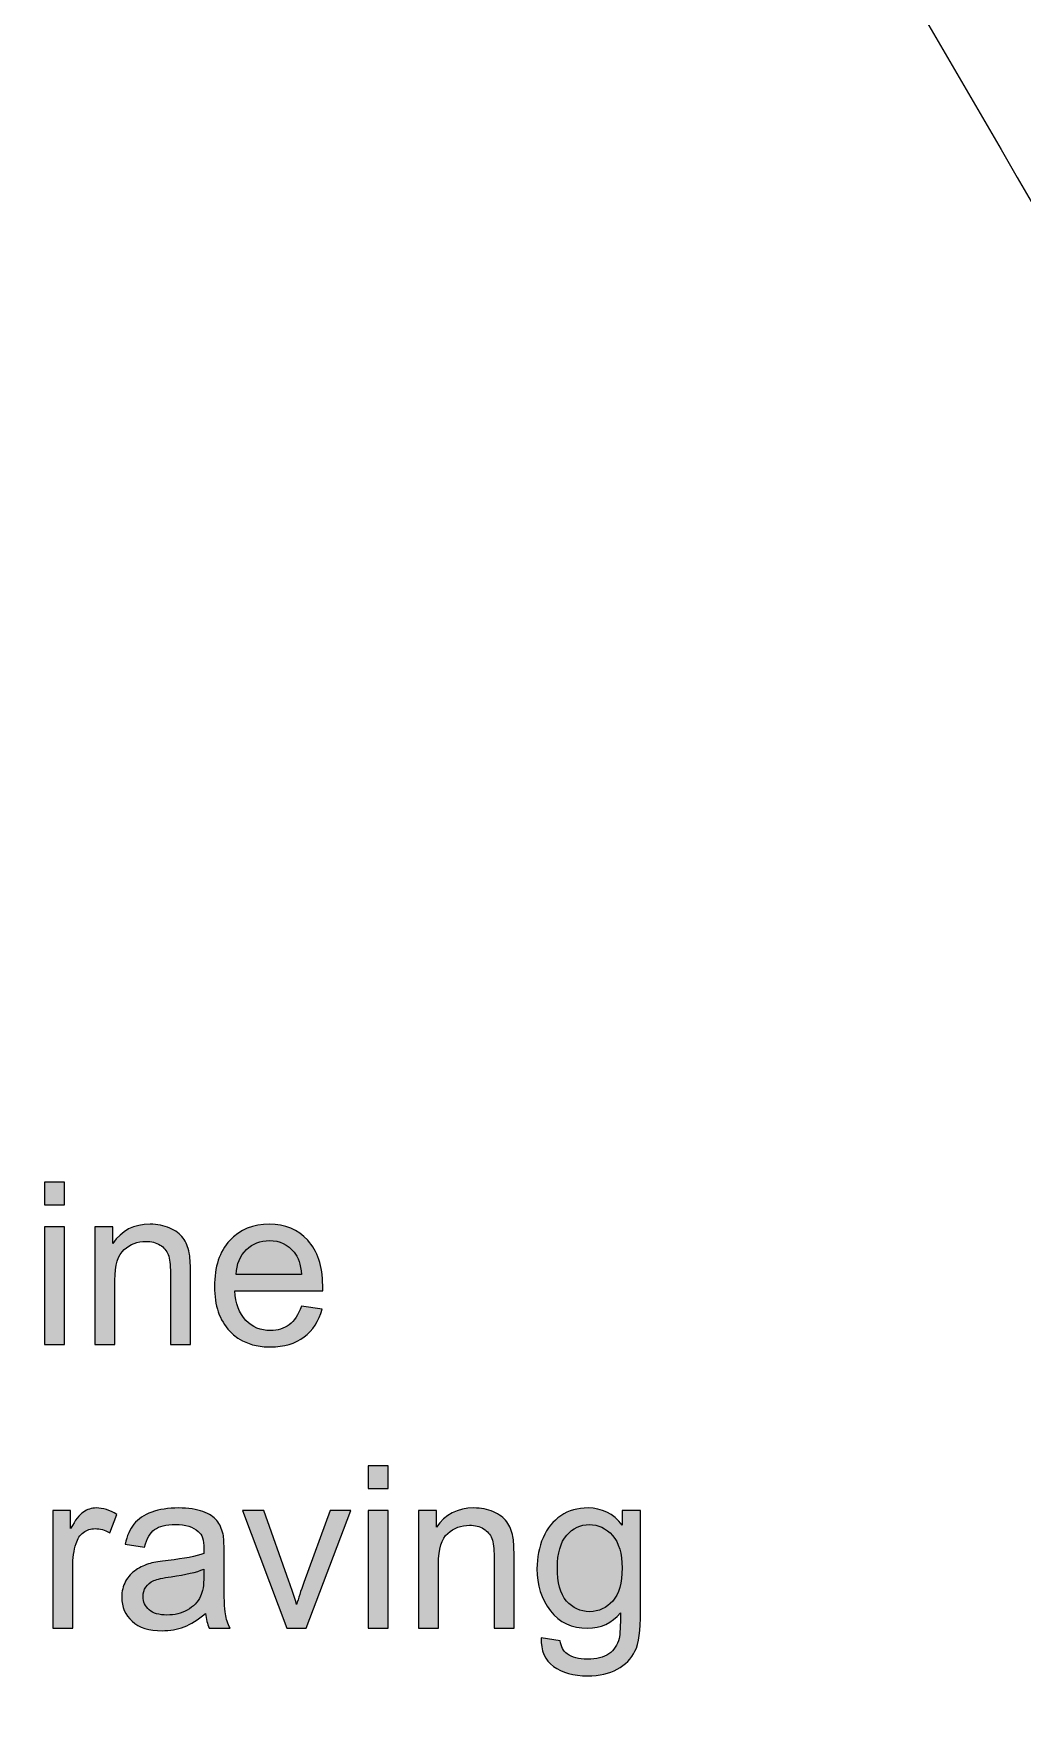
# Model space of a CAD drawing. Header units: millimetres. Extents: x -101 to 101, y -138 to 138.
# Drawn here: x -71.3 to -34.4, y -130.5 to -67.8 of the extents above; entities that cross this region are included whole.
import ezdxf

# ---------------------------------------------------------------- set-up
doc = ezdxf.new("R2010")
doc.units = ezdxf.units.MM
doc.header["$MEASUREMENT"] = 0
doc.layers.add('color logo', color=7, linetype='Continuous')

msp = doc.modelspace()

# ---------------------------------------------------------------- hatches: boundary and pattern name
at = {"layer": 'color logo'}
h = msp.add_hatch(color=18, dxfattribs=at)
edge = h.paths.add_edge_path()
edge.add_spline(control_points=[(-70.8844, -111.4531), (-70.8844, -111.4531), (-70.8844, -110.6064), (-70.8844, -110.6064), (-70.8844, -110.6064), (-70.1393, -110.6064), (-70.1393, -110.6064), (-70.1393, -110.6064), (-70.1393, -111.4531), (-70.1393, -111.4531), (-70.1393, -111.4531), (-70.8844, -111.4531), (-70.8844, -111.4531)], knot_values=[0, 0, 0, 0, 0.25, 0.25, 0.25, 0.5, 0.5, 0.5, 0.75, 0.75, 0.75, 1, 1, 1, 1], degree=3, periodic=1)
h = msp.add_hatch(color=18, dxfattribs=at)
edge = h.paths.add_edge_path()
edge.add_spline(control_points=[(-70.8844, -116.6686), (-70.8844, -116.6686), (-70.8844, -112.2744), (-70.8844, -112.2744), (-70.8844, -112.2744), (-70.1393, -112.2744), (-70.1393, -112.2744), (-70.1393, -112.2744), (-70.1393, -116.6686), (-70.1393, -116.6686), (-70.1393, -116.6686), (-70.8844, -116.6686), (-70.8844, -116.6686)], knot_values=[0, 0, 0, 0, 0.25, 0.25, 0.25, 0.5, 0.5, 0.5, 0.75, 0.75, 0.75, 1, 1, 1, 1], degree=3, periodic=1)
h = msp.add_hatch(color=18, dxfattribs=at)
edge = h.paths.add_edge_path()
edge.add_spline(control_points=[(-69.0048, -116.6686), (-69.0048, -116.6686), (-69.0048, -112.2744), (-69.0048, -112.2744), (-69.0048, -112.2744), (-68.3359, -112.2744), (-68.3359, -112.2744), (-68.3359, -112.2744), (-68.3359, -112.9009), (-68.3359, -112.9009), (-68.0142, -112.4183), (-67.5485, -112.1812), (-66.9389, -112.1812), (-66.6765, -112.1812), (-66.4309, -112.232), (-66.2108, -112.3252), (-65.9907, -112.4183), (-65.8213, -112.5453), (-65.7113, -112.6977), (-65.6012, -112.8501), (-65.525, -113.0364), (-65.4827, -113.2481), (-65.4573, -113.3835), (-65.4403, -113.6291), (-65.4403, -113.9677), (-65.4403, -113.9677), (-65.4403, -116.6686), (-65.4403, -116.6686), (-65.4403, -116.6686), (-66.1854, -116.6686), (-66.1854, -116.6686), (-66.1854, -116.6686), (-66.1854, -114.0016), (-66.1854, -114.0016), (-66.1854, -113.6968), (-66.2108, -113.4682), (-66.2701, -113.3158), (-66.3293, -113.1719), (-66.4309, -113.0449), (-66.5749, -112.9602), (-66.7273, -112.8671), (-66.8966, -112.8247), (-67.0998, -112.8247), (-67.4131, -112.8247), (-67.684, -112.9263), (-67.9126, -113.1295), (-68.1412, -113.3243), (-68.2597, -113.7053), (-68.2597, -114.2725), (-68.2597, -114.2725), (-68.2597, -116.6686), (-68.2597, -116.6686), (-68.2597, -116.6686), (-69.0048, -116.6686), (-69.0048, -116.6686)], knot_values=[0, 0, 0, 0, 0.0555556, 0.0555556, 0.0555556, 0.1111111, 0.1111111, 0.1111111, 0.1666667, 0.1666667, 0.1666667, 0.2222222, 0.2222222, 0.2222222, 0.2777778, 0.2777778, 0.2777778, 0.3333333, 0.3333333, 0.3333333, 0.3888889, 0.3888889, 0.3888889, 0.4444444, 0.4444444, 0.4444444, 0.5, 0.5, 0.5, 0.5555556, 0.5555556, 0.5555556, 0.6111111, 0.6111111, 0.6111111, 0.6666667, 0.6666667, 0.6666667, 0.7222222, 0.7222222, 0.7222222, 0.7777778, 0.7777778, 0.7777778, 0.8333333, 0.8333333, 0.8333333, 0.8888889, 0.8888889, 0.8888889, 0.9444444, 0.9444444, 0.9444444, 1, 1, 1, 1], degree=3, periodic=1)
h = msp.add_hatch(color=18, dxfattribs=at)
edge = h.paths.add_edge_path()
edge.add_spline(control_points=[(-61.3001, -115.2462), (-61.3001, -115.2462), (-60.5296, -115.3478), (-60.5296, -115.3478), (-60.6482, -115.7965), (-60.8768, -116.1437), (-61.1985, -116.3892), (-61.5287, -116.6347), (-61.9436, -116.7617), (-62.4516, -116.7617), (-63.095, -116.7617), (-63.603, -116.567), (-63.9756, -116.1691), (-64.3566, -115.7711), (-64.5428, -115.2208), (-64.5428, -114.5096), (-64.5428, -113.773), (-64.3566, -113.1973), (-63.9756, -112.7909), (-63.5946, -112.3844), (-63.1035, -112.1812), (-62.4939, -112.1812), (-61.9097, -112.1812), (-61.4356, -112.376), (-61.063, -112.7824), (-60.6905, -113.1803), (-60.5042, -113.7391), (-60.5042, -114.4673), (-60.5042, -114.5096), (-60.5042, -114.5773), (-60.5042, -114.662), (-60.5042, -114.662), (-63.7808, -114.662), (-63.7808, -114.662), (-63.7554, -115.1446), (-63.62, -115.5087), (-63.3744, -115.7711), (-63.1289, -116.0251), (-62.8241, -116.1521), (-62.4516, -116.1521), (-62.1806, -116.1521), (-61.952, -116.0759), (-61.7573, -115.932), (-61.5626, -115.7881), (-61.4102, -115.5595), (-61.3001, -115.2462)], knot_values=[0, 0, 0, 0, 0.0666667, 0.0666667, 0.0666667, 0.1333333, 0.1333333, 0.1333333, 0.2, 0.2, 0.2, 0.2666667, 0.2666667, 0.2666667, 0.3333333, 0.3333333, 0.3333333, 0.4, 0.4, 0.4, 0.4666667, 0.4666667, 0.4666667, 0.5333333, 0.5333333, 0.5333333, 0.6, 0.6, 0.6, 0.6666667, 0.6666667, 0.6666667, 0.7333333, 0.7333333, 0.7333333, 0.8, 0.8, 0.8, 0.8666667, 0.8666667, 0.8666667, 0.9333333, 0.9333333, 0.9333333, 1, 1, 1, 1], degree=3, periodic=1)
h = msp.add_hatch(color=18, dxfattribs=at)
edge = h.paths.add_edge_path()
edge.add_spline(control_points=[(-63.7385, -114.0524), (-63.7385, -114.0524), (-61.2916, -114.0524), (-61.2916, -114.0524), (-61.3255, -113.6799), (-61.4186, -113.4089), (-61.571, -113.2227), (-61.8081, -112.9348), (-62.1129, -112.7909), (-62.4939, -112.7909), (-62.8326, -112.7909), (-63.1204, -112.9009), (-63.349, -113.1295), (-63.5861, -113.3581), (-63.7131, -113.6714), (-63.7385, -114.0524)], knot_values=[0, 0, 0, 0, 0.2, 0.2, 0.2, 0.4, 0.4, 0.4, 0.6, 0.6, 0.6, 0.8, 0.8, 0.8, 1, 1, 1, 1], degree=3, periodic=1)
h = msp.add_hatch(color=18, dxfattribs=at)
edge = h.paths.add_edge_path()
edge.add_spline(control_points=[(-58.8093, -122.0443), (-58.8093, -122.0443), (-58.8093, -121.1976), (-58.8093, -121.1976), (-58.8093, -121.1976), (-58.0642, -121.1976), (-58.0642, -121.1976), (-58.0642, -121.1976), (-58.0642, -122.0443), (-58.0642, -122.0443), (-58.0642, -122.0443), (-58.8093, -122.0443), (-58.8093, -122.0443)], knot_values=[0, 0, 0, 0, 0.25, 0.25, 0.25, 0.5, 0.5, 0.5, 0.75, 0.75, 0.75, 1, 1, 1, 1], degree=3, periodic=1)
h = msp.add_hatch(color=18, dxfattribs=at)
edge = h.paths.add_edge_path()
edge.add_spline(control_points=[(-70.5781, -127.2598), (-70.5781, -127.2598), (-70.5781, -122.8656), (-70.5781, -122.8656), (-70.5781, -122.8656), (-69.9092, -122.8656), (-69.9092, -122.8656), (-69.9092, -122.8656), (-69.9092, -123.5345), (-69.9092, -123.5345), (-69.7399, -123.2297), (-69.579, -123.018), (-69.4351, -122.9248), (-69.2911, -122.8232), (-69.1303, -122.7724), (-68.9525, -122.7724), (-68.7069, -122.7724), (-68.4529, -122.8486), (-68.1905, -123.0095), (-68.1905, -123.0095), (-68.4529, -123.6953), (-68.4529, -123.6953), (-68.6392, -123.5937), (-68.817, -123.5429), (-68.9948, -123.5429), (-69.1557, -123.5429), (-69.3081, -123.5937), (-69.4351, -123.6869), (-69.5621, -123.7885), (-69.6552, -123.9239), (-69.706, -124.0933), (-69.7907, -124.3557), (-69.833, -124.6521), (-69.833, -124.9653), (-69.833, -124.9653), (-69.833, -127.2598), (-69.833, -127.2598), (-69.833, -127.2598), (-70.5781, -127.2598), (-70.5781, -127.2598)], knot_values=[0, 0, 0, 0, 0.0769231, 0.0769231, 0.0769231, 0.1538462, 0.1538462, 0.1538462, 0.2307692, 0.2307692, 0.2307692, 0.3076923, 0.3076923, 0.3076923, 0.3846154, 0.3846154, 0.3846154, 0.4615385, 0.4615385, 0.4615385, 0.5384615, 0.5384615, 0.5384615, 0.6153846, 0.6153846, 0.6153846, 0.6923077, 0.6923077, 0.6923077, 0.7692308, 0.7692308, 0.7692308, 0.8461538, 0.8461538, 0.8461538, 0.9230769, 0.9230769, 0.9230769, 1, 1, 1, 1], degree=3, periodic=1)
h = msp.add_hatch(color=18, dxfattribs=at)
edge = h.paths.add_edge_path()
edge.add_spline(control_points=[(-64.88, -126.7095), (-65.1594, -126.9465), (-65.4219, -127.1074), (-65.6759, -127.209), (-65.9299, -127.3021), (-66.2093, -127.3529), (-66.4971, -127.3529), (-66.9797, -127.3529), (-67.3523, -127.2344), (-67.6147, -126.9973), (-67.8772, -126.7687), (-68.0042, -126.4639), (-68.0042, -126.0999), (-68.0042, -125.8882), (-67.9534, -125.685), (-67.8603, -125.5072), (-67.7587, -125.3294), (-67.6317, -125.1939), (-67.4708, -125.0839), (-67.3099, -124.9738), (-67.1321, -124.8976), (-66.9374, -124.8383), (-66.785, -124.8045), (-66.5649, -124.7621), (-66.2685, -124.7283), (-65.6674, -124.6605), (-65.2271, -124.5759), (-64.9393, -124.4743), (-64.9393, -124.3727), (-64.9393, -124.3049), (-64.9393, -124.2795), (-64.9393, -123.9747), (-65.007, -123.7631), (-65.1509, -123.6445), (-65.3372, -123.4752), (-65.6251, -123.3905), (-65.9976, -123.3905), (-66.3532, -123.3905), (-66.6072, -123.4498), (-66.7765, -123.5768), (-66.9459, -123.6953), (-67.0644, -123.9155), (-67.1491, -124.2287), (-67.1491, -124.2287), (-67.8772, -124.1271), (-67.8772, -124.1271), (-67.8095, -123.8139), (-67.6994, -123.5599), (-67.547, -123.3736), (-67.3946, -123.1789), (-67.1745, -123.0349), (-66.8866, -122.9248), (-66.5987, -122.8232), (-66.2685, -122.7724), (-65.8875, -122.7724), (-65.515, -122.7724), (-65.2102, -122.8148), (-64.9731, -122.9079), (-64.7361, -122.9926), (-64.5667, -123.1027), (-64.4567, -123.2381), (-64.3466, -123.3736), (-64.2704, -123.5429), (-64.2196, -123.7461), (-64.1942, -123.8731), (-64.1857, -124.1017), (-64.1857, -124.4319), (-64.1857, -124.4319), (-64.1857, -125.4141), (-64.1857, -125.4141), (-64.1857, -126.1083), (-64.1688, -126.5401), (-64.1349, -126.7264), (-64.1095, -126.9127), (-64.0502, -127.0905), (-63.9571, -127.2598), (-63.9571, -127.2598), (-64.7361, -127.2598), (-64.7361, -127.2598), (-64.8123, -127.0989), (-64.8546, -126.9211), (-64.88, -126.7095)], knot_values=[0, 0, 0, 0, 0.037037, 0.037037, 0.037037, 0.0740741, 0.0740741, 0.0740741, 0.1111111, 0.1111111, 0.1111111, 0.1481481, 0.1481481, 0.1481481, 0.1851852, 0.1851852, 0.1851852, 0.2222222, 0.2222222, 0.2222222, 0.2592593, 0.2592593, 0.2592593, 0.2962963, 0.2962963, 0.2962963, 0.3333333, 0.3333333, 0.3333333, 0.3703704, 0.3703704, 0.3703704, 0.4074074, 0.4074074, 0.4074074, 0.4444444, 0.4444444, 0.4444444, 0.4814815, 0.4814815, 0.4814815, 0.5185185, 0.5185185, 0.5185185, 0.5555556, 0.5555556, 0.5555556, 0.5925926, 0.5925926, 0.5925926, 0.6296296, 0.6296296, 0.6296296, 0.6666667, 0.6666667, 0.6666667, 0.7037037, 0.7037037, 0.7037037, 0.7407407, 0.7407407, 0.7407407, 0.7777778, 0.7777778, 0.7777778, 0.8148148, 0.8148148, 0.8148148, 0.8518519, 0.8518519, 0.8518519, 0.8888889, 0.8888889, 0.8888889, 0.9259259, 0.9259259, 0.9259259, 0.962963, 0.962963, 0.962963, 1, 1, 1, 1], degree=3, periodic=1)
h = msp.add_hatch(color=18, dxfattribs=at)
edge = h.paths.add_edge_path()
edge.add_spline(control_points=[(-61.8404, -127.2598), (-61.8404, -127.2598), (-63.4999, -122.8656), (-63.4999, -122.8656), (-63.4999, -122.8656), (-62.704, -122.8656), (-62.704, -122.8656), (-62.704, -122.8656), (-61.7642, -125.4987), (-61.7642, -125.4987), (-61.6626, -125.7781), (-61.5695, -126.0745), (-61.4764, -126.3793), (-61.4171, -126.1507), (-61.324, -125.8713), (-61.2054, -125.5495), (-61.2054, -125.5495), (-60.2233, -122.8656), (-60.2233, -122.8656), (-60.2233, -122.8656), (-59.4613, -122.8656), (-59.4613, -122.8656), (-59.4613, -122.8656), (-61.1208, -127.2598), (-61.1208, -127.2598), (-61.1208, -127.2598), (-61.8404, -127.2598), (-61.8404, -127.2598)], knot_values=[0, 0, 0, 0, 0.1111111, 0.1111111, 0.1111111, 0.2222222, 0.2222222, 0.2222222, 0.3333333, 0.3333333, 0.3333333, 0.4444444, 0.4444444, 0.4444444, 0.5555556, 0.5555556, 0.5555556, 0.6666667, 0.6666667, 0.6666667, 0.7777778, 0.7777778, 0.7777778, 0.8888889, 0.8888889, 0.8888889, 1, 1, 1, 1], degree=3, periodic=1)
h = msp.add_hatch(color=18, dxfattribs=at)
edge = h.paths.add_edge_path()
edge.add_spline(control_points=[(-58.8093, -127.2598), (-58.8093, -127.2598), (-58.8093, -122.8656), (-58.8093, -122.8656), (-58.8093, -122.8656), (-58.0642, -122.8656), (-58.0642, -122.8656), (-58.0642, -122.8656), (-58.0642, -127.2598), (-58.0642, -127.2598), (-58.0642, -127.2598), (-58.8093, -127.2598), (-58.8093, -127.2598)], knot_values=[0, 0, 0, 0, 0.25, 0.25, 0.25, 0.5, 0.5, 0.5, 0.75, 0.75, 0.75, 1, 1, 1, 1], degree=3, periodic=1)
h = msp.add_hatch(color=18, dxfattribs=at)
edge = h.paths.add_edge_path()
edge.add_spline(control_points=[(-56.9297, -127.2598), (-56.9297, -127.2598), (-56.9297, -122.8656), (-56.9297, -122.8656), (-56.9297, -122.8656), (-56.2608, -122.8656), (-56.2608, -122.8656), (-56.2608, -122.8656), (-56.2608, -123.4921), (-56.2608, -123.4921), (-55.9391, -123.0095), (-55.4734, -122.7724), (-54.8638, -122.7724), (-54.6014, -122.7724), (-54.3558, -122.8232), (-54.1357, -122.9164), (-53.9156, -123.0095), (-53.7462, -123.1365), (-53.6362, -123.2889), (-53.5261, -123.4413), (-53.4499, -123.6276), (-53.4076, -123.8393), (-53.3822, -123.9747), (-53.3652, -124.2203), (-53.3652, -124.5589), (-53.3652, -124.5589), (-53.3652, -127.2598), (-53.3652, -127.2598), (-53.3652, -127.2598), (-54.1103, -127.2598), (-54.1103, -127.2598), (-54.1103, -127.2598), (-54.1103, -124.5928), (-54.1103, -124.5928), (-54.1103, -124.288), (-54.1357, -124.0594), (-54.195, -123.907), (-54.2542, -123.7631), (-54.3558, -123.6361), (-54.4998, -123.5514), (-54.6522, -123.4583), (-54.8215, -123.4159), (-55.0247, -123.4159), (-55.338, -123.4159), (-55.6089, -123.5175), (-55.8375, -123.7207), (-56.0661, -123.9155), (-56.1846, -124.2965), (-56.1846, -124.8637), (-56.1846, -124.8637), (-56.1846, -127.2598), (-56.1846, -127.2598), (-56.1846, -127.2598), (-56.9297, -127.2598), (-56.9297, -127.2598)], knot_values=[0, 0, 0, 0, 0.0555556, 0.0555556, 0.0555556, 0.1111111, 0.1111111, 0.1111111, 0.1666667, 0.1666667, 0.1666667, 0.2222222, 0.2222222, 0.2222222, 0.2777778, 0.2777778, 0.2777778, 0.3333333, 0.3333333, 0.3333333, 0.3888889, 0.3888889, 0.3888889, 0.4444444, 0.4444444, 0.4444444, 0.5, 0.5, 0.5, 0.5555556, 0.5555556, 0.5555556, 0.6111111, 0.6111111, 0.6111111, 0.6666667, 0.6666667, 0.6666667, 0.7222222, 0.7222222, 0.7222222, 0.7777778, 0.7777778, 0.7777778, 0.8333333, 0.8333333, 0.8333333, 0.8888889, 0.8888889, 0.8888889, 0.9444444, 0.9444444, 0.9444444, 1, 1, 1, 1], degree=3, periodic=1)
h = msp.add_hatch(color=18, dxfattribs=at)
edge = h.paths.add_edge_path()
edge.add_spline(control_points=[(-52.3577, -127.6239), (-52.3577, -127.6239), (-51.638, -127.7255), (-51.638, -127.7255), (-51.6126, -127.9456), (-51.5279, -128.1149), (-51.384, -128.2165), (-51.1977, -128.352), (-50.9522, -128.4197), (-50.6305, -128.4197), (-50.2833, -128.4197), (-50.0209, -128.352), (-49.8261, -128.2165), (-49.6399, -128.0811), (-49.5129, -127.8863), (-49.4451, -127.6408), (-49.4113, -127.4884), (-49.3943, -127.1667), (-49.3943, -126.6841), (-49.7245, -127.0651), (-50.1225, -127.2598), (-50.6135, -127.2598), (-51.2147, -127.2598), (-51.6803, -127.0397), (-52.0105, -126.6079), (-52.3492, -126.1676), (-52.5101, -125.6511), (-52.5101, -125.0415), (-52.5101, -124.6182), (-52.4339, -124.2372), (-52.2815, -123.8816), (-52.1291, -123.526), (-51.9089, -123.2551), (-51.6211, -123.0603), (-51.3332, -122.8656), (-50.9945, -122.7724), (-50.6051, -122.7724), (-50.0886, -122.7724), (-49.6653, -122.9841), (-49.3266, -123.4075), (-49.3266, -123.4075), (-49.3266, -122.8656), (-49.3266, -122.8656), (-49.3266, -122.8656), (-48.6408, -122.8656), (-48.6408, -122.8656), (-48.6408, -122.8656), (-48.6408, -126.6587), (-48.6408, -126.6587), (-48.6408, -127.3445), (-48.7085, -127.8271), (-48.8525, -128.1149), (-48.9879, -128.4028), (-49.2081, -128.6229), (-49.5129, -128.7923), (-49.8092, -128.9531), (-50.1817, -129.0378), (-50.622, -129.0378), (-51.1469, -129.0378), (-51.5703, -128.9193), (-51.892, -128.6822), (-52.2137, -128.4536), (-52.3661, -128.098), (-52.3577, -127.6239)], knot_values=[0, 0, 0, 0, 0.047619, 0.047619, 0.047619, 0.0952381, 0.0952381, 0.0952381, 0.1428571, 0.1428571, 0.1428571, 0.1904762, 0.1904762, 0.1904762, 0.2380952, 0.2380952, 0.2380952, 0.2857143, 0.2857143, 0.2857143, 0.3333333, 0.3333333, 0.3333333, 0.3809524, 0.3809524, 0.3809524, 0.4285714, 0.4285714, 0.4285714, 0.4761905, 0.4761905, 0.4761905, 0.5238095, 0.5238095, 0.5238095, 0.5714286, 0.5714286, 0.5714286, 0.6190476, 0.6190476, 0.6190476, 0.6666667, 0.6666667, 0.6666667, 0.7142857, 0.7142857, 0.7142857, 0.7619048, 0.7619048, 0.7619048, 0.8095238, 0.8095238, 0.8095238, 0.8571429, 0.8571429, 0.8571429, 0.9047619, 0.9047619, 0.9047619, 0.952381, 0.952381, 0.952381, 1, 1, 1, 1], degree=3, periodic=1)
h = msp.add_hatch(color=18, dxfattribs=at)
edge = h.paths.add_edge_path()
edge.add_spline(control_points=[(-51.7481, -124.9907), (-51.7481, -125.558), (-51.638, -125.9813), (-51.4094, -126.2438), (-51.1723, -126.5063), (-50.8929, -126.6417), (-50.5458, -126.6417), (-50.1987, -126.6417), (-49.9193, -126.5063), (-49.6822, -126.2438), (-49.4536, -125.9813), (-49.3351, -125.5749), (-49.3351, -125.0077), (-49.3351, -124.4743), (-49.4536, -124.0679), (-49.6907, -123.7969), (-49.9362, -123.526), (-50.2241, -123.3905), (-50.5543, -123.3905), (-50.8845, -123.3905), (-51.1723, -123.526), (-51.4009, -123.7885), (-51.6295, -124.0594), (-51.7481, -124.4573), (-51.7481, -124.9907)], knot_values=[0, 0, 0, 0, 0.125, 0.125, 0.125, 0.25, 0.25, 0.25, 0.375, 0.375, 0.375, 0.5, 0.5, 0.5, 0.625, 0.625, 0.625, 0.75, 0.75, 0.75, 0.875, 0.875, 0.875, 1, 1, 1, 1], degree=3, periodic=1)
h = msp.add_hatch(color=18, dxfattribs=at)
edge = h.paths.add_edge_path()
edge.add_spline(control_points=[(-64.9393, -125.0585), (-65.2102, -125.1685), (-65.6166, -125.2617), (-66.1585, -125.3379), (-66.4633, -125.3802), (-66.6834, -125.431), (-66.8104, -125.4818), (-66.9374, -125.5411), (-67.0305, -125.6173), (-67.1067, -125.7273), (-67.1745, -125.8289), (-67.2083, -125.9475), (-67.2083, -126.0745), (-67.2083, -126.2777), (-67.1321, -126.4385), (-66.9797, -126.574), (-66.8273, -126.701), (-66.6072, -126.7687), (-66.3193, -126.7687), (-66.0315, -126.7687), (-65.7775, -126.7095), (-65.5573, -126.5825), (-65.3287, -126.4555), (-65.1679, -126.2861), (-65.0663, -126.066), (-64.9816, -125.9051), (-64.9393, -125.6511), (-64.9393, -125.3294), (-64.9393, -125.3294), (-64.9393, -125.0585), (-64.9393, -125.0585)], knot_values=[0, 0, 0, 0, 0.1, 0.1, 0.1, 0.2, 0.2, 0.2, 0.3, 0.3, 0.3, 0.4, 0.4, 0.4, 0.5, 0.5, 0.5, 0.6, 0.6, 0.6, 0.7, 0.7, 0.7, 0.8, 0.8, 0.8, 0.9, 0.9, 0.9, 1, 1, 1, 1], degree=3, periodic=1)

# ---------------------------------------------------------------- linework, layer by layer
at = {"layer": 'color logo', "color": 1, "lineweight": 9}
msp.add_open_spline([(-2.4107, -128.529), (-15.3626, -106.2261), (-28.3144, -83.9232), (-41.2663, -61.6203), (-37.8406, -41.9474), (-34.4149, -22.2744), (-30.9892, -2.6015), (-42.5883, -5.829), (-54.0458, -9.0173), (-65.6457, -12.245), (-77.0723, 1.2243), (-87.0316, 12.964), (-98.4582, 26.4334), (-100.4158, 28.7411), (-100.569, 31.1891), (-98.573, 33.5412), (-87.5972, 46.4793), (-76.6215, 59.4171), (-65.6457, 72.3552), (-54.1831, 69.1659), (-42.7226, 65.9774), (-31.2406, 62.7829), (-33.6509, 74.0776), (-36.0613, 85.3721), (-38.4716, 96.6668), (-26.2733, 110.1599), (-15.4923, 122.0849), (-3.2939, 135.5779), (-0.7508, 138.3917), (1.2281, 138.4242), (3.7712, 135.6115), (15.5072, 122.6299), (27.2432, 109.6485), (38.9792, 96.6668), (36.5689, 85.3721), (34.1585, 74.0776), (31.7482, 62.7829), (43.217, 65.9738), (54.6842, 69.1643), (66.1531, 72.3552), (77.3654, 59.1386), (86.8707, 47.9341), (98.0831, 34.7174), (100.7544, 31.5689), (100.5763, 28.3317), (97.9077, 25.1858), (87.3228, 12.7088), (76.738, 0.2319), (66.1531, -12.245), (54.5466, -9.0155), (43.0949, -5.8289), (31.4965, -2.6015), (34.9223, -22.2744), (38.3481, -41.9474), (41.7739, -61.6203), (28.2687, -84.8756), (16.4428, -105.2392), (2.9376, -128.4943), (1.7541, -130.5315), (-1.2384, -130.5482), (-2.4107, -128.529)], degree=3, knots=[0, 0, 0, 0, 0.05, 0.05, 0.05, 0.1, 0.1, 0.1, 0.15, 0.15, 0.15, 0.2, 0.2, 0.2, 0.25, 0.25, 0.25, 0.3, 0.3, 0.3, 0.35, 0.35, 0.35, 0.4, 0.4, 0.4, 0.45, 0.45, 0.45, 0.5, 0.5, 0.5, 0.55, 0.55, 0.55, 0.6, 0.6, 0.6, 0.65, 0.65, 0.65, 0.7, 0.7, 0.7, 0.75, 0.75, 0.75, 0.8, 0.8, 0.8, 0.85, 0.85, 0.85, 0.9, 0.9, 0.9, 0.95, 0.95, 0.95, 1, 1, 1, 1], dxfattribs=at)
at = {"layer": 'color logo'}
for points, knots in [([(-70.8844, -111.4531), (-70.8844, -111.4531), (-70.8844, -110.6064), (-70.8844, -110.6064), (-70.8844, -110.6064), (-70.1393, -110.6064), (-70.1393, -110.6064), (-70.1393, -110.6064), (-70.1393, -111.4531), (-70.1393, -111.4531), (-70.1393, -111.4531), (-70.8844, -111.4531), (-70.8844, -111.4531)], [0, 0, 0, 0, 0.25, 0.25, 0.25, 0.5, 0.5, 0.5, 0.75, 0.75, 0.75, 1, 1, 1, 1]), ([(-70.8844, -116.6686), (-70.8844, -116.6686), (-70.8844, -112.2744), (-70.8844, -112.2744), (-70.8844, -112.2744), (-70.1393, -112.2744), (-70.1393, -112.2744), (-70.1393, -112.2744), (-70.1393, -116.6686), (-70.1393, -116.6686), (-70.1393, -116.6686), (-70.8844, -116.6686), (-70.8844, -116.6686)], [0, 0, 0, 0, 0.25, 0.25, 0.25, 0.5, 0.5, 0.5, 0.75, 0.75, 0.75, 1, 1, 1, 1]), ([(-69.0048, -116.6686), (-69.0048, -116.6686), (-69.0048, -112.2744), (-69.0048, -112.2744), (-69.0048, -112.2744), (-68.3359, -112.2744), (-68.3359, -112.2744), (-68.3359, -112.2744), (-68.3359, -112.9009), (-68.3359, -112.9009), (-68.0142, -112.4183), (-67.5485, -112.1812), (-66.9389, -112.1812), (-66.6765, -112.1812), (-66.4309, -112.232), (-66.2108, -112.3252), (-65.9907, -112.4183), (-65.8213, -112.5453), (-65.7113, -112.6977), (-65.6012, -112.8501), (-65.525, -113.0364), (-65.4827, -113.2481), (-65.4573, -113.3835), (-65.4403, -113.6291), (-65.4403, -113.9677), (-65.4403, -113.9677), (-65.4403, -116.6686), (-65.4403, -116.6686), (-65.4403, -116.6686), (-66.1854, -116.6686), (-66.1854, -116.6686), (-66.1854, -116.6686), (-66.1854, -114.0016), (-66.1854, -114.0016), (-66.1854, -113.6968), (-66.2108, -113.4682), (-66.2701, -113.3158), (-66.3293, -113.1719), (-66.4309, -113.0449), (-66.5749, -112.9602), (-66.7273, -112.8671), (-66.8966, -112.8247), (-67.0998, -112.8247), (-67.4131, -112.8247), (-67.684, -112.9263), (-67.9126, -113.1295), (-68.1412, -113.3243), (-68.2597, -113.7053), (-68.2597, -114.2725), (-68.2597, -114.2725), (-68.2597, -116.6686), (-68.2597, -116.6686), (-68.2597, -116.6686), (-69.0048, -116.6686), (-69.0048, -116.6686)], [0, 0, 0, 0, 0.0555556, 0.0555556, 0.0555556, 0.1111111, 0.1111111, 0.1111111, 0.1666667, 0.1666667, 0.1666667, 0.2222222, 0.2222222, 0.2222222, 0.2777778, 0.2777778, 0.2777778, 0.3333333, 0.3333333, 0.3333333, 0.3888889, 0.3888889, 0.3888889, 0.4444444, 0.4444444, 0.4444444, 0.5, 0.5, 0.5, 0.5555556, 0.5555556, 0.5555556, 0.6111111, 0.6111111, 0.6111111, 0.6666667, 0.6666667, 0.6666667, 0.7222222, 0.7222222, 0.7222222, 0.7777778, 0.7777778, 0.7777778, 0.8333333, 0.8333333, 0.8333333, 0.8888889, 0.8888889, 0.8888889, 0.9444444, 0.9444444, 0.9444444, 1, 1, 1, 1]), ([(-61.3001, -115.2462), (-61.3001, -115.2462), (-60.5296, -115.3478), (-60.5296, -115.3478), (-60.6482, -115.7965), (-60.8768, -116.1437), (-61.1985, -116.3892), (-61.5287, -116.6347), (-61.9436, -116.7617), (-62.4516, -116.7617), (-63.095, -116.7617), (-63.603, -116.567), (-63.9756, -116.1691), (-64.3566, -115.7711), (-64.5428, -115.2208), (-64.5428, -114.5096), (-64.5428, -113.773), (-64.3566, -113.1973), (-63.9756, -112.7909), (-63.5946, -112.3844), (-63.1035, -112.1812), (-62.4939, -112.1812), (-61.9097, -112.1812), (-61.4356, -112.376), (-61.063, -112.7824), (-60.6905, -113.1803), (-60.5042, -113.7391), (-60.5042, -114.4673), (-60.5042, -114.5096), (-60.5042, -114.5773), (-60.5042, -114.662), (-60.5042, -114.662), (-63.7808, -114.662), (-63.7808, -114.662), (-63.7554, -115.1446), (-63.62, -115.5087), (-63.3744, -115.7711), (-63.1289, -116.0251), (-62.8241, -116.1521), (-62.4516, -116.1521), (-62.1806, -116.1521), (-61.952, -116.0759), (-61.7573, -115.932), (-61.5626, -115.7881), (-61.4102, -115.5595), (-61.3001, -115.2462)], [0, 0, 0, 0, 0.0666667, 0.0666667, 0.0666667, 0.1333333, 0.1333333, 0.1333333, 0.2, 0.2, 0.2, 0.2666667, 0.2666667, 0.2666667, 0.3333333, 0.3333333, 0.3333333, 0.4, 0.4, 0.4, 0.4666667, 0.4666667, 0.4666667, 0.5333333, 0.5333333, 0.5333333, 0.6, 0.6, 0.6, 0.6666667, 0.6666667, 0.6666667, 0.7333333, 0.7333333, 0.7333333, 0.8, 0.8, 0.8, 0.8666667, 0.8666667, 0.8666667, 0.9333333, 0.9333333, 0.9333333, 1, 1, 1, 1]), ([(-63.7385, -114.0524), (-63.7385, -114.0524), (-61.2916, -114.0524), (-61.2916, -114.0524), (-61.3255, -113.6799), (-61.4186, -113.4089), (-61.571, -113.2227), (-61.8081, -112.9348), (-62.1129, -112.7909), (-62.4939, -112.7909), (-62.8326, -112.7909), (-63.1204, -112.9009), (-63.349, -113.1295), (-63.5861, -113.3581), (-63.7131, -113.6714), (-63.7385, -114.0524)], [0, 0, 0, 0, 0.2, 0.2, 0.2, 0.4, 0.4, 0.4, 0.6, 0.6, 0.6, 0.8, 0.8, 0.8, 1, 1, 1, 1]), ([(-58.8093, -122.0443), (-58.8093, -122.0443), (-58.8093, -121.1976), (-58.8093, -121.1976), (-58.8093, -121.1976), (-58.0642, -121.1976), (-58.0642, -121.1976), (-58.0642, -121.1976), (-58.0642, -122.0443), (-58.0642, -122.0443), (-58.0642, -122.0443), (-58.8093, -122.0443), (-58.8093, -122.0443)], [0, 0, 0, 0, 0.25, 0.25, 0.25, 0.5, 0.5, 0.5, 0.75, 0.75, 0.75, 1, 1, 1, 1]), ([(-70.5781, -127.2598), (-70.5781, -127.2598), (-70.5781, -122.8656), (-70.5781, -122.8656), (-70.5781, -122.8656), (-69.9092, -122.8656), (-69.9092, -122.8656), (-69.9092, -122.8656), (-69.9092, -123.5345), (-69.9092, -123.5345), (-69.7399, -123.2297), (-69.579, -123.018), (-69.4351, -122.9248), (-69.2911, -122.8232), (-69.1303, -122.7724), (-68.9525, -122.7724), (-68.7069, -122.7724), (-68.4529, -122.8486), (-68.1905, -123.0095), (-68.1905, -123.0095), (-68.4529, -123.6953), (-68.4529, -123.6953), (-68.6392, -123.5937), (-68.817, -123.5429), (-68.9948, -123.5429), (-69.1557, -123.5429), (-69.3081, -123.5937), (-69.4351, -123.6869), (-69.5621, -123.7885), (-69.6552, -123.9239), (-69.706, -124.0933), (-69.7907, -124.3557), (-69.833, -124.6521), (-69.833, -124.9653), (-69.833, -124.9653), (-69.833, -127.2598), (-69.833, -127.2598), (-69.833, -127.2598), (-70.5781, -127.2598), (-70.5781, -127.2598)], [0, 0, 0, 0, 0.0769231, 0.0769231, 0.0769231, 0.1538462, 0.1538462, 0.1538462, 0.2307692, 0.2307692, 0.2307692, 0.3076923, 0.3076923, 0.3076923, 0.3846154, 0.3846154, 0.3846154, 0.4615385, 0.4615385, 0.4615385, 0.5384615, 0.5384615, 0.5384615, 0.6153846, 0.6153846, 0.6153846, 0.6923077, 0.6923077, 0.6923077, 0.7692308, 0.7692308, 0.7692308, 0.8461538, 0.8461538, 0.8461538, 0.9230769, 0.9230769, 0.9230769, 1, 1, 1, 1]), ([(-64.88, -126.7095), (-65.1594, -126.9465), (-65.4219, -127.1074), (-65.6759, -127.209), (-65.9299, -127.3021), (-66.2093, -127.3529), (-66.4971, -127.3529), (-66.9797, -127.3529), (-67.3523, -127.2344), (-67.6147, -126.9973), (-67.8772, -126.7687), (-68.0042, -126.4639), (-68.0042, -126.0999), (-68.0042, -125.8882), (-67.9534, -125.685), (-67.8603, -125.5072), (-67.7587, -125.3294), (-67.6317, -125.1939), (-67.4708, -125.0839), (-67.3099, -124.9738), (-67.1321, -124.8976), (-66.9374, -124.8383), (-66.785, -124.8045), (-66.5649, -124.7621), (-66.2685, -124.7283), (-65.6674, -124.6605), (-65.2271, -124.5759), (-64.9393, -124.4743), (-64.9393, -124.3727), (-64.9393, -124.3049), (-64.9393, -124.2795), (-64.9393, -123.9747), (-65.007, -123.7631), (-65.1509, -123.6445), (-65.3372, -123.4752), (-65.6251, -123.3905), (-65.9976, -123.3905), (-66.3532, -123.3905), (-66.6072, -123.4498), (-66.7765, -123.5768), (-66.9459, -123.6953), (-67.0644, -123.9155), (-67.1491, -124.2287), (-67.1491, -124.2287), (-67.8772, -124.1271), (-67.8772, -124.1271), (-67.8095, -123.8139), (-67.6994, -123.5599), (-67.547, -123.3736), (-67.3946, -123.1789), (-67.1745, -123.0349), (-66.8866, -122.9248), (-66.5987, -122.8232), (-66.2685, -122.7724), (-65.8875, -122.7724), (-65.515, -122.7724), (-65.2102, -122.8148), (-64.9731, -122.9079), (-64.7361, -122.9926), (-64.5667, -123.1027), (-64.4567, -123.2381), (-64.3466, -123.3736), (-64.2704, -123.5429), (-64.2196, -123.7461), (-64.1942, -123.8731), (-64.1857, -124.1017), (-64.1857, -124.4319), (-64.1857, -124.4319), (-64.1857, -125.4141), (-64.1857, -125.4141), (-64.1857, -126.1083), (-64.1688, -126.5401), (-64.1349, -126.7264), (-64.1095, -126.9127), (-64.0502, -127.0905), (-63.9571, -127.2598), (-63.9571, -127.2598), (-64.7361, -127.2598), (-64.7361, -127.2598), (-64.8123, -127.0989), (-64.8546, -126.9211), (-64.88, -126.7095)], [0, 0, 0, 0, 0.037037, 0.037037, 0.037037, 0.0740741, 0.0740741, 0.0740741, 0.1111111, 0.1111111, 0.1111111, 0.1481481, 0.1481481, 0.1481481, 0.1851852, 0.1851852, 0.1851852, 0.2222222, 0.2222222, 0.2222222, 0.2592593, 0.2592593, 0.2592593, 0.2962963, 0.2962963, 0.2962963, 0.3333333, 0.3333333, 0.3333333, 0.3703704, 0.3703704, 0.3703704, 0.4074074, 0.4074074, 0.4074074, 0.4444444, 0.4444444, 0.4444444, 0.4814815, 0.4814815, 0.4814815, 0.5185185, 0.5185185, 0.5185185, 0.5555556, 0.5555556, 0.5555556, 0.5925926, 0.5925926, 0.5925926, 0.6296296, 0.6296296, 0.6296296, 0.6666667, 0.6666667, 0.6666667, 0.7037037, 0.7037037, 0.7037037, 0.7407407, 0.7407407, 0.7407407, 0.7777778, 0.7777778, 0.7777778, 0.8148148, 0.8148148, 0.8148148, 0.8518519, 0.8518519, 0.8518519, 0.8888889, 0.8888889, 0.8888889, 0.9259259, 0.9259259, 0.9259259, 0.962963, 0.962963, 0.962963, 1, 1, 1, 1]), ([(-61.8404, -127.2598), (-61.8404, -127.2598), (-63.4999, -122.8656), (-63.4999, -122.8656), (-63.4999, -122.8656), (-62.704, -122.8656), (-62.704, -122.8656), (-62.704, -122.8656), (-61.7642, -125.4987), (-61.7642, -125.4987), (-61.6626, -125.7781), (-61.5695, -126.0745), (-61.4764, -126.3793), (-61.4171, -126.1507), (-61.324, -125.8713), (-61.2054, -125.5495), (-61.2054, -125.5495), (-60.2233, -122.8656), (-60.2233, -122.8656), (-60.2233, -122.8656), (-59.4613, -122.8656), (-59.4613, -122.8656), (-59.4613, -122.8656), (-61.1208, -127.2598), (-61.1208, -127.2598), (-61.1208, -127.2598), (-61.8404, -127.2598), (-61.8404, -127.2598)], [0, 0, 0, 0, 0.1111111, 0.1111111, 0.1111111, 0.2222222, 0.2222222, 0.2222222, 0.3333333, 0.3333333, 0.3333333, 0.4444444, 0.4444444, 0.4444444, 0.5555556, 0.5555556, 0.5555556, 0.6666667, 0.6666667, 0.6666667, 0.7777778, 0.7777778, 0.7777778, 0.8888889, 0.8888889, 0.8888889, 1, 1, 1, 1]), ([(-58.8093, -127.2598), (-58.8093, -127.2598), (-58.8093, -122.8656), (-58.8093, -122.8656), (-58.8093, -122.8656), (-58.0642, -122.8656), (-58.0642, -122.8656), (-58.0642, -122.8656), (-58.0642, -127.2598), (-58.0642, -127.2598), (-58.0642, -127.2598), (-58.8093, -127.2598), (-58.8093, -127.2598)], [0, 0, 0, 0, 0.25, 0.25, 0.25, 0.5, 0.5, 0.5, 0.75, 0.75, 0.75, 1, 1, 1, 1]), ([(-56.9297, -127.2598), (-56.9297, -127.2598), (-56.9297, -122.8656), (-56.9297, -122.8656), (-56.9297, -122.8656), (-56.2608, -122.8656), (-56.2608, -122.8656), (-56.2608, -122.8656), (-56.2608, -123.4921), (-56.2608, -123.4921), (-55.9391, -123.0095), (-55.4734, -122.7724), (-54.8638, -122.7724), (-54.6014, -122.7724), (-54.3558, -122.8232), (-54.1357, -122.9164), (-53.9156, -123.0095), (-53.7462, -123.1365), (-53.6362, -123.2889), (-53.5261, -123.4413), (-53.4499, -123.6276), (-53.4076, -123.8393), (-53.3822, -123.9747), (-53.3652, -124.2203), (-53.3652, -124.5589), (-53.3652, -124.5589), (-53.3652, -127.2598), (-53.3652, -127.2598), (-53.3652, -127.2598), (-54.1103, -127.2598), (-54.1103, -127.2598), (-54.1103, -127.2598), (-54.1103, -124.5928), (-54.1103, -124.5928), (-54.1103, -124.288), (-54.1357, -124.0594), (-54.195, -123.907), (-54.2542, -123.7631), (-54.3558, -123.6361), (-54.4998, -123.5514), (-54.6522, -123.4583), (-54.8215, -123.4159), (-55.0247, -123.4159), (-55.338, -123.4159), (-55.6089, -123.5175), (-55.8375, -123.7207), (-56.0661, -123.9155), (-56.1846, -124.2965), (-56.1846, -124.8637), (-56.1846, -124.8637), (-56.1846, -127.2598), (-56.1846, -127.2598), (-56.1846, -127.2598), (-56.9297, -127.2598), (-56.9297, -127.2598)], [0, 0, 0, 0, 0.0555556, 0.0555556, 0.0555556, 0.1111111, 0.1111111, 0.1111111, 0.1666667, 0.1666667, 0.1666667, 0.2222222, 0.2222222, 0.2222222, 0.2777778, 0.2777778, 0.2777778, 0.3333333, 0.3333333, 0.3333333, 0.3888889, 0.3888889, 0.3888889, 0.4444444, 0.4444444, 0.4444444, 0.5, 0.5, 0.5, 0.5555556, 0.5555556, 0.5555556, 0.6111111, 0.6111111, 0.6111111, 0.6666667, 0.6666667, 0.6666667, 0.7222222, 0.7222222, 0.7222222, 0.7777778, 0.7777778, 0.7777778, 0.8333333, 0.8333333, 0.8333333, 0.8888889, 0.8888889, 0.8888889, 0.9444444, 0.9444444, 0.9444444, 1, 1, 1, 1]), ([(-52.3577, -127.6239), (-52.3577, -127.6239), (-51.638, -127.7255), (-51.638, -127.7255), (-51.6126, -127.9456), (-51.5279, -128.1149), (-51.384, -128.2165), (-51.1977, -128.352), (-50.9522, -128.4197), (-50.6305, -128.4197), (-50.2833, -128.4197), (-50.0209, -128.352), (-49.8261, -128.2165), (-49.6399, -128.0811), (-49.5129, -127.8863), (-49.4451, -127.6408), (-49.4113, -127.4884), (-49.3943, -127.1667), (-49.3943, -126.6841), (-49.7245, -127.0651), (-50.1225, -127.2598), (-50.6135, -127.2598), (-51.2147, -127.2598), (-51.6803, -127.0397), (-52.0105, -126.6079), (-52.3492, -126.1676), (-52.5101, -125.6511), (-52.5101, -125.0415), (-52.5101, -124.6182), (-52.4339, -124.2372), (-52.2815, -123.8816), (-52.1291, -123.526), (-51.9089, -123.2551), (-51.6211, -123.0603), (-51.3332, -122.8656), (-50.9945, -122.7724), (-50.6051, -122.7724), (-50.0886, -122.7724), (-49.6653, -122.9841), (-49.3266, -123.4075), (-49.3266, -123.4075), (-49.3266, -122.8656), (-49.3266, -122.8656), (-49.3266, -122.8656), (-48.6408, -122.8656), (-48.6408, -122.8656), (-48.6408, -122.8656), (-48.6408, -126.6587), (-48.6408, -126.6587), (-48.6408, -127.3445), (-48.7085, -127.8271), (-48.8525, -128.1149), (-48.9879, -128.4028), (-49.2081, -128.6229), (-49.5129, -128.7923), (-49.8092, -128.9531), (-50.1817, -129.0378), (-50.622, -129.0378), (-51.1469, -129.0378), (-51.5703, -128.9193), (-51.892, -128.6822), (-52.2137, -128.4536), (-52.3661, -128.098), (-52.3577, -127.6239)], [0, 0, 0, 0, 0.047619, 0.047619, 0.047619, 0.0952381, 0.0952381, 0.0952381, 0.1428571, 0.1428571, 0.1428571, 0.1904762, 0.1904762, 0.1904762, 0.2380952, 0.2380952, 0.2380952, 0.2857143, 0.2857143, 0.2857143, 0.3333333, 0.3333333, 0.3333333, 0.3809524, 0.3809524, 0.3809524, 0.4285714, 0.4285714, 0.4285714, 0.4761905, 0.4761905, 0.4761905, 0.5238095, 0.5238095, 0.5238095, 0.5714286, 0.5714286, 0.5714286, 0.6190476, 0.6190476, 0.6190476, 0.6666667, 0.6666667, 0.6666667, 0.7142857, 0.7142857, 0.7142857, 0.7619048, 0.7619048, 0.7619048, 0.8095238, 0.8095238, 0.8095238, 0.8571429, 0.8571429, 0.8571429, 0.9047619, 0.9047619, 0.9047619, 0.952381, 0.952381, 0.952381, 1, 1, 1, 1]), ([(-51.7481, -124.9907), (-51.7481, -125.558), (-51.638, -125.9813), (-51.4094, -126.2438), (-51.1723, -126.5063), (-50.8929, -126.6417), (-50.5458, -126.6417), (-50.1987, -126.6417), (-49.9193, -126.5063), (-49.6822, -126.2438), (-49.4536, -125.9813), (-49.3351, -125.5749), (-49.3351, -125.0077), (-49.3351, -124.4743), (-49.4536, -124.0679), (-49.6907, -123.7969), (-49.9362, -123.526), (-50.2241, -123.3905), (-50.5543, -123.3905), (-50.8845, -123.3905), (-51.1723, -123.526), (-51.4009, -123.7885), (-51.6295, -124.0594), (-51.7481, -124.4573), (-51.7481, -124.9907)], [0, 0, 0, 0, 0.125, 0.125, 0.125, 0.25, 0.25, 0.25, 0.375, 0.375, 0.375, 0.5, 0.5, 0.5, 0.625, 0.625, 0.625, 0.75, 0.75, 0.75, 0.875, 0.875, 0.875, 1, 1, 1, 1]), ([(-64.9393, -125.0585), (-65.2102, -125.1685), (-65.6166, -125.2617), (-66.1585, -125.3379), (-66.4633, -125.3802), (-66.6834, -125.431), (-66.8104, -125.4818), (-66.9374, -125.5411), (-67.0305, -125.6173), (-67.1067, -125.7273), (-67.1745, -125.8289), (-67.2083, -125.9475), (-67.2083, -126.0745), (-67.2083, -126.2777), (-67.1321, -126.4385), (-66.9797, -126.574), (-66.8273, -126.701), (-66.6072, -126.7687), (-66.3193, -126.7687), (-66.0315, -126.7687), (-65.7775, -126.7095), (-65.5573, -126.5825), (-65.3287, -126.4555), (-65.1679, -126.2861), (-65.0663, -126.066), (-64.9816, -125.9051), (-64.9393, -125.6511), (-64.9393, -125.3294), (-64.9393, -125.3294), (-64.9393, -125.0585), (-64.9393, -125.0585)], [0, 0, 0, 0, 0.1, 0.1, 0.1, 0.2, 0.2, 0.2, 0.3, 0.3, 0.3, 0.4, 0.4, 0.4, 0.5, 0.5, 0.5, 0.6, 0.6, 0.6, 0.7, 0.7, 0.7, 0.8, 0.8, 0.8, 0.9, 0.9, 0.9, 1, 1, 1, 1])]:
    msp.add_open_spline(points, degree=3, knots=knots, dxfattribs=at)

doc.saveas('drawing.dxf')
